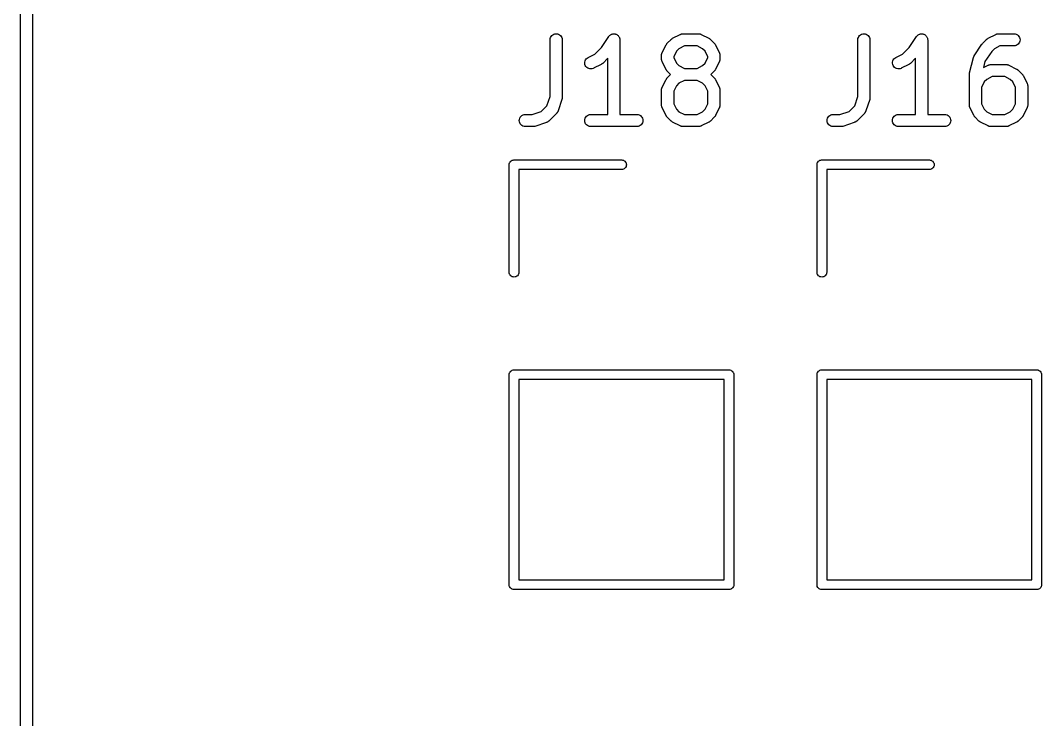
# Model space of a CAD drawing. Extents: x 96 to 150, y -148 to -38.
# Drawn here: x 96.19 to 108.83, y -121.87 to -113.21 of the extents above; entities that cross this region are included whole.
import ezdxf

# ---------------------------------------------------------------- set-up
doc = ezdxf.new("R2010")
doc.units = 0
doc.header["$MEASUREMENT"] = 0
doc.layers.add('BLACK', color=7, linetype='CONTINUOUS')

msp = doc.modelspace()

# ---------------------------------------------------------------- linework, layer by layer
at = {"layer": 'BLACK', "linetype": 'CONTINUOUS'}
for p, q in [((96.191, -139.95), (96.191, -40.8977)), ((96.341, -40.969), (96.341, -139.879)), ((102.781, -113.392), (102.794, -113.385)), ((102.794, -113.385), (102.808, -113.381)), ((102.808, -113.381), (102.823, -113.379)), ((102.823, -113.379), (102.838, -113.381)), ((102.838, -113.381), (102.852, -113.385)), ((102.852, -113.385), (102.864, -113.392)), ((103.496, -113.392), (103.503, -113.388)), ((103.503, -113.388), (103.509, -113.385)), ((103.509, -113.385), (103.516, -113.383)), ((103.509, -113.385), (103.509, -113.385)), ((103.509, -113.385), (103.509, -113.385)), ((103.516, -113.383), (103.523, -113.381)), ((103.523, -113.381), (103.53, -113.38)), ((103.523, -113.381), (103.523, -113.381)), ((103.523, -113.381), (103.523, -113.381)), ((103.53, -113.38), (103.537, -113.379)), ((103.537, -113.379), (103.537, -113.379)), ((103.537, -113.379), (103.545, -113.38)), ((103.537, -113.379), (103.537, -113.379)), ((103.545, -113.38), (103.552, -113.381)), ((103.552, -113.381), (103.552, -113.381)), ((103.552, -113.381), (103.552, -113.381)), ((103.552, -113.381), (103.559, -113.383)), ((103.559, -113.383), (103.566, -113.385)), ((103.566, -113.385), (103.566, -113.385)), ((103.566, -113.385), (103.566, -113.385)), ((103.566, -113.385), (103.572, -113.389)), ((103.572, -113.389), (103.579, -113.392)), ((104.265, -113.435), (104.36, -113.387)), ((104.36, -113.387), (104.361, -113.387)), ((104.361, -113.387), (104.363, -113.386)), ((104.363, -113.386), (104.365, -113.385)), ((104.365, -113.385), (104.37, -113.384)), ((104.37, -113.384), (104.375, -113.382)), ((104.375, -113.382), (104.377, -113.381)), ((104.377, -113.381), (104.379, -113.381)), ((104.379, -113.381), (104.384, -113.38)), ((104.384, -113.38), (104.39, -113.38)), ((104.39, -113.38), (104.392, -113.38)), ((104.392, -113.38), (104.394, -113.379)), ((104.394, -113.379), (104.584, -113.379)), ((104.584, -113.379), (104.585, -113.379)), ((104.585, -113.379), (104.588, -113.38)), ((104.588, -113.38), (104.59, -113.38)), ((104.59, -113.38), (104.595, -113.38)), ((104.595, -113.38), (104.6, -113.381)), ((104.6, -113.381), (104.602, -113.382)), ((104.602, -113.382), (104.604, -113.382)), ((104.604, -113.382), (104.609, -113.384)), ((104.609, -113.384), (104.614, -113.385)), ((104.614, -113.385), (104.616, -113.387)), ((104.616, -113.387), (104.618, -113.387)), ((104.618, -113.387), (104.713, -113.435)), ((106.591, -113.392), (106.604, -113.385)), ((106.604, -113.385), (106.618, -113.381)), ((106.618, -113.381), (106.633, -113.379)), ((106.633, -113.379), (106.648, -113.381)), ((106.648, -113.381), (106.662, -113.385)), ((106.662, -113.385), (106.674, -113.392)), ((107.306, -113.392), (107.313, -113.388)), ((107.313, -113.388), (107.319, -113.385)), ((107.319, -113.385), (107.326, -113.383)), ((107.319, -113.385), (107.319, -113.385)), ((107.319, -113.385), (107.319, -113.385)), ((107.326, -113.383), (107.333, -113.381)), ((107.333, -113.381), (107.34, -113.38)), ((107.333, -113.381), (107.333, -113.381)), ((107.333, -113.381), (107.333, -113.381)), ((107.34, -113.38), (107.347, -113.379)), ((107.347, -113.379), (107.347, -113.379)), ((107.347, -113.379), (107.355, -113.38)), ((107.347, -113.379), (107.347, -113.379)), ((107.355, -113.38), (107.362, -113.381)), ((107.362, -113.381), (107.362, -113.381)), ((107.362, -113.381), (107.362, -113.381)), ((107.362, -113.381), (107.369, -113.383)), ((107.369, -113.383), (107.376, -113.385)), ((107.376, -113.385), (107.376, -113.385)), ((107.376, -113.385), (107.376, -113.385)), ((107.376, -113.385), (107.382, -113.389)), ((107.382, -113.389), (107.389, -113.392)), ((108.17, -113.435), (108.266, -113.387)), ((108.266, -113.387), (108.267, -113.387)), ((108.267, -113.387), (108.269, -113.386)), ((108.269, -113.386), (108.271, -113.385)), ((108.271, -113.385), (108.275, -113.384)), ((108.275, -113.384), (108.28, -113.382)), ((108.28, -113.382), (108.282, -113.381)), ((108.282, -113.381), (108.285, -113.381)), ((108.285, -113.381), (108.29, -113.38)), ((108.29, -113.38), (108.295, -113.38)), ((108.295, -113.38), (108.297, -113.38)), ((108.297, -113.38), (108.299, -113.379)), ((108.299, -113.379), (108.49, -113.379)), ((108.49, -113.379), (108.491, -113.379)), ((108.491, -113.379), (108.505, -113.381)), ((108.505, -113.381), (108.519, -113.385)), ((108.519, -113.385), (108.532, -113.392)), ((102.747, -113.453), (102.749, -113.439)), ((102.747, -113.454), (102.747, -113.453)), ((102.747, -114.156), (102.747, -113.454)), ((102.749, -113.439), (102.754, -113.425)), ((102.754, -113.425), (102.761, -113.412)), ((102.761, -113.412), (102.77, -113.401)), ((102.77, -113.401), (102.781, -113.392)), ((102.864, -113.392), (102.876, -113.402)), ((102.876, -113.402), (102.885, -113.413)), ((102.885, -113.413), (102.892, -113.426)), ((102.892, -113.426), (102.896, -113.44)), ((102.896, -113.44), (102.897, -113.454)), ((102.897, -113.454), (102.897, -114.169)), ((103.383, -113.549), (103.474, -113.413)), ((103.474, -113.413), (103.475, -113.412)), ((103.475, -113.412), (103.48, -113.406)), ((103.475, -113.412), (103.475, -113.412)), ((103.475, -113.412), (103.475, -113.412)), ((103.475, -113.412), (103.475, -113.412)), ((103.48, -113.406), (103.484, -113.401)), ((103.484, -113.401), (103.49, -113.396)), ((103.484, -113.401), (103.484, -113.401)), ((103.484, -113.401), (103.484, -113.401)), ((103.49, -113.396), (103.496, -113.392)), ((103.496, -113.392), (103.496, -113.392)), ((103.496, -113.392), (103.496, -113.392)), ((103.579, -113.392), (103.579, -113.392)), ((103.579, -113.392), (103.579, -113.392)), ((103.579, -113.392), (103.584, -113.397)), ((103.584, -113.397), (103.59, -113.402)), ((103.59, -113.402), (103.59, -113.402)), ((103.59, -113.402), (103.59, -113.402)), ((103.59, -113.402), (103.595, -113.408)), ((103.595, -113.408), (103.599, -113.413)), ((103.599, -113.413), (103.599, -113.413)), ((103.599, -113.413), (103.599, -113.413)), ((103.599, -113.413), (103.603, -113.42)), ((103.603, -113.42), (103.606, -113.426)), ((103.606, -113.426), (103.606, -113.426)), ((103.606, -113.426), (103.606, -113.426)), ((103.606, -113.426), (103.608, -113.433)), ((103.608, -113.433), (103.61, -113.44)), ((103.61, -113.44), (103.61, -113.44)), ((103.61, -113.44), (103.61, -113.44)), ((103.61, -113.44), (103.611, -113.447)), ((103.611, -113.447), (103.612, -113.454)), ((103.612, -113.454), (103.612, -114.379)), ((104.136, -113.611), (104.184, -113.516)), ((104.184, -113.515), (104.187, -113.512)), ((104.184, -113.516), (104.184, -113.515)), ((104.187, -113.512), (104.189, -113.508)), ((104.189, -113.508), (104.191, -113.505)), ((104.191, -113.505), (104.192, -113.503)), ((104.192, -113.503), (104.195, -113.5)), ((104.195, -113.5), (104.198, -113.497)), ((104.198, -113.497), (104.246, -113.449)), ((104.246, -113.448), (104.25, -113.446)), ((104.246, -113.449), (104.246, -113.448)), ((104.25, -113.446), (104.253, -113.443)), ((104.253, -113.443), (104.255, -113.441)), ((104.255, -113.441), (104.258, -113.439)), ((104.258, -113.439), (104.262, -113.437)), ((104.262, -113.437), (104.265, -113.435)), ((104.713, -113.435), (104.714, -113.435)), ((104.714, -113.435), (104.718, -113.438)), ((104.718, -113.438), (104.721, -113.44)), ((104.721, -113.44), (104.724, -113.442)), ((104.724, -113.442), (104.726, -113.443)), ((104.726, -113.443), (104.729, -113.446)), ((104.729, -113.446), (104.733, -113.449)), ((104.733, -113.449), (104.78, -113.497)), ((104.78, -113.497), (104.781, -113.497)), ((104.781, -113.497), (104.784, -113.501)), ((104.784, -113.501), (104.787, -113.504)), ((104.787, -113.504), (104.788, -113.506)), ((104.788, -113.506), (104.79, -113.509)), ((104.79, -113.509), (104.792, -113.513)), ((104.792, -113.513), (104.794, -113.516)), ((104.794, -113.516), (104.842, -113.611)), ((106.557, -113.453), (106.559, -113.439)), ((106.557, -113.454), (106.557, -113.453)), ((106.557, -114.156), (106.557, -113.454)), ((106.559, -113.439), (106.564, -113.425)), ((106.564, -113.425), (106.571, -113.412)), ((106.571, -113.412), (106.58, -113.401)), ((106.58, -113.401), (106.591, -113.392)), ((106.674, -113.392), (106.686, -113.402)), ((106.686, -113.402), (106.695, -113.413)), ((106.695, -113.413), (106.702, -113.426)), ((106.702, -113.426), (106.706, -113.44)), ((106.706, -113.44), (106.707, -113.454)), ((106.707, -113.454), (106.707, -114.169)), ((107.193, -113.549), (107.284, -113.413)), ((107.284, -113.413), (107.285, -113.412)), ((107.285, -113.412), (107.29, -113.406)), ((107.285, -113.412), (107.285, -113.412)), ((107.285, -113.412), (107.285, -113.412)), ((107.285, -113.412), (107.285, -113.412)), ((107.29, -113.406), (107.294, -113.401)), ((107.294, -113.401), (107.3, -113.396)), ((107.294, -113.401), (107.294, -113.401)), ((107.294, -113.401), (107.294, -113.401)), ((107.3, -113.396), (107.306, -113.392)), ((107.306, -113.392), (107.306, -113.392)), ((107.306, -113.392), (107.306, -113.392)), ((107.389, -113.392), (107.389, -113.392)), ((107.389, -113.392), (107.389, -113.392)), ((107.389, -113.392), (107.394, -113.397)), ((107.394, -113.397), (107.4, -113.402)), ((107.4, -113.402), (107.4, -113.402)), ((107.4, -113.402), (107.4, -113.402)), ((107.4, -113.402), (107.405, -113.408)), ((107.405, -113.408), (107.409, -113.413)), ((107.409, -113.413), (107.409, -113.413)), ((107.409, -113.413), (107.409, -113.413)), ((107.409, -113.413), (107.413, -113.42)), ((107.413, -113.42), (107.416, -113.426)), ((107.416, -113.426), (107.416, -113.426)), ((107.416, -113.426), (107.416, -113.426)), ((107.416, -113.426), (107.418, -113.433)), ((107.418, -113.433), (107.42, -113.44)), ((107.42, -113.44), (107.42, -113.44)), ((107.42, -113.44), (107.42, -113.44)), ((107.42, -113.44), (107.421, -113.447)), ((107.421, -113.447), (107.422, -113.454)), ((107.422, -113.454), (107.422, -114.379)), ((107.999, -113.651), (108.094, -113.508)), ((108.094, -113.507), (108.099, -113.502)), ((108.094, -113.508), (108.094, -113.507)), ((108.094, -113.508), (108.094, -113.508)), ((108.094, -113.508), (108.094, -113.508)), ((108.094, -113.508), (108.094, -113.508)), ((108.099, -113.502), (108.103, -113.497)), ((108.103, -113.497), (108.151, -113.449)), ((108.151, -113.449), (108.152, -113.448)), ((108.152, -113.448), (108.155, -113.446)), ((108.155, -113.446), (108.158, -113.443)), ((108.158, -113.443), (108.161, -113.441)), ((108.161, -113.441), (108.163, -113.439)), ((108.163, -113.439), (108.167, -113.437)), ((108.167, -113.437), (108.17, -113.435)), ((108.542, -113.508), (108.531, -113.517)), ((108.532, -113.392), (108.543, -113.402)), ((108.552, -113.496), (108.542, -113.508)), ((108.543, -113.402), (108.552, -113.413)), ((108.552, -113.413), (108.559, -113.426)), ((108.559, -113.483), (108.552, -113.496)), ((108.559, -113.426), (108.563, -113.44)), ((108.563, -113.469), (108.559, -113.483)), ((108.563, -113.44), (108.565, -113.455)), ((108.565, -113.455), (108.563, -113.469)), ((103.218, -113.673), (103.302, -113.631)), ((103.302, -113.631), (103.383, -113.549)), ((104.128, -113.644), (104.129, -113.642)), ((104.129, -113.634), (104.13, -113.629)), ((104.129, -113.639), (104.129, -113.634)), ((104.129, -113.642), (104.129, -113.639)), ((104.13, -113.629), (104.131, -113.627)), ((104.131, -113.625), (104.133, -113.62)), ((104.131, -113.627), (104.131, -113.625)), ((104.133, -113.62), (104.134, -113.615)), ((104.134, -113.615), (104.136, -113.613)), ((104.136, -113.613), (104.136, -113.611)), ((104.313, -113.594), (104.278, -113.663)), ((104.343, -113.564), (104.313, -113.594)), ((104.412, -113.529), (104.343, -113.564)), ((104.567, -113.529), (104.412, -113.529)), ((104.635, -113.564), (104.567, -113.529)), ((104.666, -113.594), (104.635, -113.564)), ((104.7, -113.663), (104.666, -113.594)), ((104.842, -113.611), (104.842, -113.612)), ((104.842, -113.612), (104.843, -113.614)), ((104.843, -113.614), (104.844, -113.616)), ((104.844, -113.616), (104.846, -113.621)), ((104.846, -113.621), (104.847, -113.626)), ((104.847, -113.626), (104.848, -113.628)), ((104.848, -113.628), (104.848, -113.63)), ((104.848, -113.63), (104.849, -113.635)), ((104.849, -113.635), (104.85, -113.64)), ((104.85, -113.64), (104.85, -113.643)), ((107.028, -113.673), (107.112, -113.631)), ((107.112, -113.631), (107.193, -113.549)), ((108.215, -113.597), (108.131, -113.723)), ((108.248, -113.564), (108.215, -113.597)), ((108.317, -113.529), (108.248, -113.564)), ((108.49, -113.529), (108.317, -113.529)), ((108.504, -113.528), (108.49, -113.529)), ((108.518, -113.524), (108.504, -113.528)), ((108.531, -113.517), (108.518, -113.524)), ((103.176, -113.745), (103.177, -113.73)), ((103.179, -113.759), (103.176, -113.745)), ((103.177, -113.73), (103.18, -113.716)), ((103.184, -113.773), (103.179, -113.759)), ((103.18, -113.716), (103.186, -113.703)), ((103.186, -113.703), (103.194, -113.691)), ((103.194, -113.691), (103.205, -113.681)), ((103.205, -113.681), (103.218, -113.673)), ((103.38, -113.76), (103.285, -113.807)), ((103.383, -113.757), (103.38, -113.76)), ((103.387, -113.755), (103.383, -113.757)), ((103.39, -113.753), (103.387, -113.755)), ((103.392, -113.752), (103.39, -113.753)), ((103.395, -113.749), (103.392, -113.752)), ((103.399, -113.746), (103.395, -113.749)), ((103.462, -113.683), (103.399, -113.746)), ((103.399, -113.746), (103.399, -113.746)), ((103.462, -114.379), (103.462, -113.683)), ((104.128, -113.645), (104.128, -113.644)), ((104.128, -113.692), (104.128, -113.645)), ((104.129, -113.695), (104.128, -113.692)), ((104.129, -113.697), (104.129, -113.695)), ((104.129, -113.702), (104.129, -113.697)), ((104.13, -113.707), (104.129, -113.702)), ((104.13, -113.709), (104.13, -113.707)), ((104.131, -113.711), (104.13, -113.709)), ((104.133, -113.716), (104.131, -113.711)), ((104.134, -113.721), (104.133, -113.716)), ((104.135, -113.723), (104.134, -113.721)), ((104.136, -113.725), (104.135, -113.723)), ((104.136, -113.726), (104.136, -113.725)), ((104.184, -113.821), (104.136, -113.726)), ((104.278, -113.663), (104.278, -113.675)), ((104.278, -113.675), (104.313, -113.743)), ((104.313, -113.743), (104.343, -113.774)), ((104.635, -113.774), (104.666, -113.743)), ((104.666, -113.743), (104.7, -113.675)), ((104.7, -113.675), (104.7, -113.663)), ((104.842, -113.726), (104.794, -113.821)), ((104.843, -113.724), (104.842, -113.726)), ((104.844, -113.722), (104.843, -113.724)), ((104.845, -113.717), (104.844, -113.722)), ((104.847, -113.712), (104.845, -113.717)), ((104.848, -113.71), (104.847, -113.712)), ((104.849, -113.703), (104.848, -113.708)), ((104.848, -113.708), (104.848, -113.71)), ((104.85, -113.698), (104.849, -113.703)), ((104.85, -113.643), (104.85, -113.645)), ((104.85, -113.645), (104.85, -113.692)), ((104.85, -113.692), (104.85, -113.694)), ((104.85, -113.694), (104.85, -113.696)), ((104.85, -113.696), (104.85, -113.698)), ((106.986, -113.745), (106.987, -113.73)), ((106.989, -113.759), (106.986, -113.745)), ((106.987, -113.73), (106.99, -113.716)), ((106.994, -113.773), (106.989, -113.759)), ((106.99, -113.716), (106.996, -113.703)), ((106.996, -113.703), (107.004, -113.691)), ((107.004, -113.691), (107.015, -113.681)), ((107.015, -113.681), (107.028, -113.673)), ((107.19, -113.76), (107.095, -113.807)), ((107.193, -113.757), (107.19, -113.76)), ((107.197, -113.755), (107.193, -113.757)), ((107.2, -113.753), (107.197, -113.755)), ((107.202, -113.752), (107.2, -113.753)), ((107.205, -113.749), (107.202, -113.752)), ((107.209, -113.746), (107.205, -113.749)), ((107.272, -113.683), (107.209, -113.746)), ((107.209, -113.746), (107.209, -113.746)), ((107.272, -114.379), (107.272, -113.683)), ((107.941, -113.865), (107.988, -113.674)), ((107.988, -113.674), (107.989, -113.673)), ((107.989, -113.673), (107.99, -113.669)), ((107.99, -113.669), (107.992, -113.664)), ((107.992, -113.664), (107.993, -113.662)), ((107.993, -113.662), (107.994, -113.66)), ((107.994, -113.66), (107.996, -113.655)), ((107.996, -113.655), (107.999, -113.651)), ((108.131, -113.723), (108.112, -113.797)), ((108.112, -113.797), (108.17, -113.768)), ((108.17, -113.768), (108.171, -113.768)), ((108.171, -113.768), (108.173, -113.767)), ((108.173, -113.767), (108.175, -113.766)), ((108.175, -113.766), (108.18, -113.765)), ((108.18, -113.765), (108.185, -113.763)), ((108.185, -113.763), (108.187, -113.762)), ((108.187, -113.762), (108.189, -113.762)), ((108.189, -113.762), (108.194, -113.761)), ((108.194, -113.761), (108.2, -113.76)), ((108.2, -113.76), (108.202, -113.761)), ((108.202, -113.761), (108.204, -113.76)), ((108.204, -113.76), (108.394, -113.76)), ((108.394, -113.76), (108.395, -113.76)), ((108.395, -113.76), (108.398, -113.761)), ((108.398, -113.761), (108.4, -113.761)), ((108.4, -113.761), (108.405, -113.761)), ((108.405, -113.761), (108.41, -113.762)), ((108.41, -113.762), (108.412, -113.763)), ((108.412, -113.763), (108.414, -113.763)), ((108.414, -113.763), (108.419, -113.765)), ((108.419, -113.765), (108.424, -113.766)), ((108.424, -113.766), (108.426, -113.767)), ((108.426, -113.767), (108.428, -113.768)), ((108.428, -113.768), (108.523, -113.816)), ((103.191, -113.786), (103.184, -113.773)), ((103.201, -113.796), (103.191, -113.786)), ((103.213, -113.805), (103.201, -113.796)), ((103.227, -113.811), (103.213, -113.805)), ((103.241, -113.814), (103.227, -113.811)), ((103.255, -113.815), (103.241, -113.814)), ((103.27, -113.813), (103.255, -113.815)), ((103.284, -113.808), (103.27, -113.813)), ((103.285, -113.807), (103.284, -113.808)), ((104.186, -113.825), (104.184, -113.821)), ((104.188, -113.829), (104.186, -113.825)), ((104.19, -113.831), (104.188, -113.829)), ((104.192, -113.834), (104.19, -113.831)), ((104.195, -113.837), (104.192, -113.834)), ((104.197, -113.84), (104.195, -113.837)), ((104.198, -113.841), (104.197, -113.84)), ((104.24, -113.883), (104.198, -113.841)), ((104.198, -113.925), (104.24, -113.883)), ((104.343, -113.774), (104.412, -113.808)), ((104.412, -113.808), (104.567, -113.808)), ((104.567, -113.808), (104.635, -113.774)), ((104.78, -113.841), (104.738, -113.883)), ((104.738, -113.883), (104.78, -113.925)), ((104.783, -113.837), (104.78, -113.841)), ((104.786, -113.834), (104.783, -113.837)), ((104.788, -113.832), (104.786, -113.834)), ((104.79, -113.829), (104.788, -113.832)), ((104.792, -113.826), (104.79, -113.829)), ((104.794, -113.822), (104.792, -113.826)), ((104.794, -113.821), (104.794, -113.822)), ((107.001, -113.786), (106.994, -113.773)), ((107.011, -113.796), (107.001, -113.786)), ((107.023, -113.805), (107.011, -113.796)), ((107.037, -113.811), (107.023, -113.805)), ((107.051, -113.814), (107.037, -113.811)), ((107.065, -113.815), (107.051, -113.814)), ((107.08, -113.813), (107.065, -113.815)), ((107.094, -113.808), (107.08, -113.813)), ((107.095, -113.807), (107.094, -113.808)), ((107.938, -113.882), (107.939, -113.881)), ((107.938, -113.883), (107.938, -113.882)), ((107.938, -114.264), (107.938, -113.883)), ((107.939, -113.873), (107.94, -113.867)), ((107.939, -113.879), (107.939, -113.873)), ((107.939, -113.881), (107.939, -113.879)), ((107.94, -113.866), (107.941, -113.865)), ((107.94, -113.867), (107.94, -113.866)), ((108.523, -113.816), (108.524, -113.816)), ((108.524, -113.816), (108.528, -113.819)), ((108.528, -113.819), (108.531, -113.821)), ((108.531, -113.821), (108.534, -113.823)), ((108.534, -113.823), (108.536, -113.824)), ((108.536, -113.824), (108.539, -113.827)), ((108.539, -113.827), (108.543, -113.83)), ((108.543, -113.83), (108.59, -113.878)), ((108.59, -113.878), (108.591, -113.878)), ((108.591, -113.878), (108.594, -113.882)), ((108.594, -113.882), (108.597, -113.885)), ((108.597, -113.885), (108.598, -113.887)), ((108.598, -113.887), (108.6, -113.89)), ((108.6, -113.89), (108.602, -113.893)), ((108.602, -113.893), (108.604, -113.897)), ((104.136, -114.04), (104.184, -113.945)), ((104.184, -113.944), (104.187, -113.94)), ((104.184, -113.945), (104.184, -113.944)), ((104.187, -113.94), (104.189, -113.936)), ((104.189, -113.936), (104.191, -113.934)), ((104.191, -113.934), (104.192, -113.931)), ((104.192, -113.931), (104.195, -113.928)), ((104.195, -113.928), (104.198, -113.925)), ((104.343, -113.992), (104.313, -114.023)), ((104.412, -113.958), (104.343, -113.992)), ((104.567, -113.958), (104.412, -113.958)), ((104.635, -113.992), (104.567, -113.958)), ((104.666, -114.023), (104.635, -113.992)), ((104.78, -113.925), (104.781, -113.926)), ((104.781, -113.926), (104.784, -113.929)), ((104.784, -113.929), (104.787, -113.932)), ((104.787, -113.932), (104.788, -113.935)), ((104.788, -113.935), (104.79, -113.937)), ((104.79, -113.937), (104.792, -113.941)), ((104.792, -113.941), (104.794, -113.945)), ((104.794, -113.945), (104.842, -114.04)), ((108.123, -113.975), (108.088, -114.044)), ((108.153, -113.945), (108.123, -113.975)), ((108.222, -113.91), (108.153, -113.945)), ((108.377, -113.91), (108.222, -113.91)), ((108.445, -113.945), (108.377, -113.91)), ((108.476, -113.975), (108.445, -113.945)), ((108.51, -114.044), (108.476, -113.975)), ((108.604, -113.897), (108.652, -113.992)), ((108.652, -113.992), (108.652, -113.993)), ((108.652, -113.993), (108.653, -113.995)), ((108.653, -113.995), (108.654, -113.997)), ((108.654, -113.997), (108.656, -114.002)), ((108.656, -114.002), (108.657, -114.007)), ((108.657, -114.007), (108.658, -114.009)), ((108.658, -114.009), (108.658, -114.011)), ((108.658, -114.011), (108.659, -114.016)), ((108.659, -114.016), (108.66, -114.021)), ((108.66, -114.021), (108.66, -114.024)), ((104.128, -114.072), (104.129, -114.07)), ((104.128, -114.073), (104.128, -114.072)), ((104.128, -114.264), (104.128, -114.073)), ((104.129, -114.063), (104.13, -114.058)), ((104.129, -114.068), (104.129, -114.063)), ((104.129, -114.07), (104.129, -114.068)), ((104.13, -114.058), (104.131, -114.056)), ((104.131, -114.054), (104.133, -114.049)), ((104.131, -114.056), (104.131, -114.054)), ((104.133, -114.049), (104.134, -114.044)), ((104.134, -114.044), (104.136, -114.042)), ((104.136, -114.042), (104.136, -114.04)), ((104.313, -114.023), (104.278, -114.091)), ((104.278, -114.091), (104.278, -114.246)), ((104.7, -114.091), (104.666, -114.023)), ((104.7, -114.246), (104.7, -114.091)), ((104.842, -114.04), (104.842, -114.041)), ((104.842, -114.041), (104.843, -114.043)), ((104.843, -114.043), (104.844, -114.045)), ((104.844, -114.045), (104.846, -114.05)), ((104.846, -114.05), (104.847, -114.055)), ((104.847, -114.055), (104.848, -114.057)), ((104.848, -114.057), (104.848, -114.059)), ((104.848, -114.059), (104.849, -114.064)), ((104.849, -114.064), (104.85, -114.069)), ((104.85, -114.069), (104.85, -114.071)), ((104.85, -114.071), (104.85, -114.073)), ((104.85, -114.073), (104.85, -114.264)), ((108.088, -114.044), (108.088, -114.246)), ((108.51, -114.246), (108.51, -114.044)), ((108.66, -114.024), (108.66, -114.026)), ((108.66, -114.026), (108.66, -114.264)), ((102.639, -114.341), (102.709, -114.271)), ((102.709, -114.271), (102.747, -114.156)), ((102.894, -114.192), (102.846, -114.335)), ((102.895, -114.188), (102.894, -114.192)), ((102.896, -114.184), (102.895, -114.188)), ((102.897, -114.178), (102.896, -114.181)), ((102.896, -114.181), (102.896, -114.184)), ((102.897, -114.169), (102.897, -114.17)), ((102.897, -114.17), (102.897, -114.174)), ((102.897, -114.174), (102.897, -114.178)), ((104.129, -114.266), (104.128, -114.264)), ((104.129, -114.268), (104.129, -114.266)), ((104.129, -114.273), (104.129, -114.268)), ((104.13, -114.278), (104.129, -114.273)), ((104.278, -114.246), (104.313, -114.315)), ((104.666, -114.315), (104.7, -114.246)), ((104.849, -114.274), (104.848, -114.279)), ((104.85, -114.269), (104.849, -114.274)), ((104.85, -114.264), (104.85, -114.265)), ((104.85, -114.265), (104.85, -114.267)), ((104.85, -114.267), (104.85, -114.269)), ((106.449, -114.341), (106.519, -114.271)), ((106.519, -114.271), (106.557, -114.156)), ((106.704, -114.192), (106.656, -114.335)), ((106.705, -114.188), (106.704, -114.192)), ((106.706, -114.184), (106.705, -114.188)), ((106.707, -114.178), (106.706, -114.181)), ((106.706, -114.181), (106.706, -114.184)), ((106.707, -114.169), (106.707, -114.17)), ((106.707, -114.17), (106.707, -114.174)), ((106.707, -114.174), (106.707, -114.178)), ((107.939, -114.266), (107.938, -114.264)), ((107.939, -114.268), (107.939, -114.266)), ((107.939, -114.273), (107.939, -114.268)), ((107.94, -114.278), (107.939, -114.273)), ((108.088, -114.246), (108.123, -114.315)), ((108.476, -114.315), (108.51, -114.246)), ((108.659, -114.274), (108.658, -114.279)), ((108.66, -114.269), (108.659, -114.274)), ((108.66, -114.264), (108.66, -114.265)), ((108.66, -114.265), (108.66, -114.267)), ((108.66, -114.267), (108.66, -114.269)), ((102.379, -114.412), (102.389, -114.401)), ((102.389, -114.401), (102.4, -114.392)), ((102.4, -114.392), (102.413, -114.385)), ((102.413, -114.385), (102.427, -114.381)), ((102.427, -114.381), (102.442, -114.379)), ((102.442, -114.379), (102.525, -114.379)), ((102.525, -114.379), (102.639, -114.341)), ((102.828, -114.365), (102.733, -114.46)), ((102.829, -114.363), (102.828, -114.365)), ((102.831, -114.361), (102.829, -114.363)), ((102.834, -114.357), (102.831, -114.361)), ((102.837, -114.353), (102.834, -114.357)), ((102.838, -114.351), (102.837, -114.353)), ((102.84, -114.35), (102.838, -114.351)), ((102.842, -114.345), (102.84, -114.35)), ((102.844, -114.34), (102.842, -114.345)), ((102.845, -114.338), (102.844, -114.34)), ((102.846, -114.336), (102.845, -114.338)), ((102.846, -114.335), (102.846, -114.336)), ((103.189, -114.412), (103.198, -114.401)), ((103.198, -114.401), (103.21, -114.392)), ((103.21, -114.392), (103.222, -114.385)), ((103.222, -114.385), (103.236, -114.381)), ((103.236, -114.381), (103.251, -114.379)), ((103.251, -114.379), (103.462, -114.379)), ((103.612, -114.379), (103.822, -114.379)), ((103.822, -114.379), (103.824, -114.379)), ((103.824, -114.379), (103.838, -114.381)), ((103.838, -114.381), (103.852, -114.385)), ((103.852, -114.385), (103.865, -114.392)), ((103.865, -114.392), (103.876, -114.402)), ((104.13, -114.281), (104.13, -114.278)), ((104.131, -114.283), (104.13, -114.281)), ((104.133, -114.288), (104.131, -114.283)), ((104.134, -114.292), (104.133, -114.288)), ((104.135, -114.294), (104.134, -114.292)), ((104.136, -114.297), (104.135, -114.294)), ((104.184, -114.393), (104.136, -114.297)), ((104.136, -114.297), (104.136, -114.297)), ((104.186, -114.396), (104.184, -114.393)), ((104.188, -114.4), (104.186, -114.396)), ((104.19, -114.402), (104.188, -114.4)), ((104.313, -114.315), (104.343, -114.345)), ((104.343, -114.345), (104.412, -114.379)), ((104.412, -114.379), (104.567, -114.379)), ((104.567, -114.379), (104.635, -114.345)), ((104.635, -114.345), (104.666, -114.315)), ((104.79, -114.401), (104.788, -114.403)), ((104.792, -114.397), (104.79, -114.401)), ((104.794, -114.394), (104.792, -114.397)), ((104.842, -114.297), (104.794, -114.393)), ((104.794, -114.393), (104.794, -114.394)), ((104.843, -114.295), (104.842, -114.297)), ((104.844, -114.293), (104.843, -114.295)), ((104.845, -114.289), (104.844, -114.293)), ((104.847, -114.284), (104.845, -114.289)), ((104.848, -114.282), (104.847, -114.284)), ((104.848, -114.279), (104.848, -114.282)), ((106.189, -114.412), (106.199, -114.401)), ((106.199, -114.401), (106.21, -114.392)), ((106.21, -114.392), (106.223, -114.385)), ((106.223, -114.385), (106.237, -114.381)), ((106.237, -114.381), (106.252, -114.379)), ((106.252, -114.379), (106.335, -114.379)), ((106.335, -114.379), (106.449, -114.341)), ((106.638, -114.365), (106.543, -114.46)), ((106.639, -114.363), (106.638, -114.365)), ((106.641, -114.361), (106.639, -114.363)), ((106.644, -114.357), (106.641, -114.361)), ((106.647, -114.353), (106.644, -114.357)), ((106.648, -114.351), (106.647, -114.353)), ((106.65, -114.35), (106.648, -114.351)), ((106.652, -114.345), (106.65, -114.35)), ((106.654, -114.34), (106.652, -114.345)), ((106.655, -114.338), (106.654, -114.34)), ((106.656, -114.336), (106.655, -114.338)), ((106.656, -114.335), (106.656, -114.336)), ((106.999, -114.412), (107.008, -114.401)), ((107.008, -114.401), (107.02, -114.392)), ((107.02, -114.392), (107.032, -114.385)), ((107.032, -114.385), (107.046, -114.381)), ((107.046, -114.381), (107.061, -114.379)), ((107.061, -114.379), (107.272, -114.379)), ((107.422, -114.379), (107.632, -114.379)), ((107.632, -114.379), (107.634, -114.379)), ((107.634, -114.379), (107.648, -114.381)), ((107.648, -114.381), (107.662, -114.385)), ((107.662, -114.385), (107.675, -114.392)), ((107.675, -114.392), (107.686, -114.402)), ((107.94, -114.281), (107.94, -114.278)), ((107.941, -114.283), (107.94, -114.281)), ((107.943, -114.288), (107.941, -114.283)), ((107.944, -114.292), (107.943, -114.288)), ((107.945, -114.294), (107.944, -114.292)), ((107.946, -114.297), (107.945, -114.294)), ((107.994, -114.393), (107.946, -114.297)), ((107.946, -114.297), (107.946, -114.297)), ((107.996, -114.396), (107.994, -114.393)), ((107.998, -114.4), (107.996, -114.396)), ((108, -114.402), (107.998, -114.4)), ((108.123, -114.315), (108.153, -114.345)), ((108.153, -114.345), (108.222, -114.379)), ((108.222, -114.379), (108.377, -114.379)), ((108.377, -114.379), (108.445, -114.345)), ((108.445, -114.345), (108.476, -114.315)), ((108.6, -114.401), (108.598, -114.403)), ((108.602, -114.397), (108.6, -114.401)), ((108.604, -114.394), (108.602, -114.397)), ((108.652, -114.297), (108.604, -114.393)), ((108.604, -114.393), (108.604, -114.394)), ((108.653, -114.295), (108.652, -114.297)), ((108.654, -114.293), (108.653, -114.295)), ((108.655, -114.289), (108.654, -114.293)), ((108.657, -114.284), (108.655, -114.289)), ((108.658, -114.282), (108.657, -114.284)), ((108.658, -114.279), (108.658, -114.282)), ((102.367, -114.454), (102.368, -114.439)), ((102.368, -114.468), (102.367, -114.454)), ((102.368, -114.439), (102.372, -114.425)), ((102.372, -114.482), (102.368, -114.468)), ((102.372, -114.425), (102.379, -114.412)), ((102.379, -114.495), (102.372, -114.482)), ((102.388, -114.507), (102.379, -114.495)), ((102.399, -114.516), (102.388, -114.507)), ((102.412, -114.523), (102.399, -114.516)), ((102.426, -114.528), (102.412, -114.523)), ((102.555, -114.527), (102.551, -114.528)), ((102.559, -114.526), (102.555, -114.527)), ((102.56, -114.526), (102.559, -114.526)), ((102.703, -114.478), (102.56, -114.526)), ((102.705, -114.477), (102.703, -114.478)), ((102.707, -114.476), (102.705, -114.477)), ((102.712, -114.474), (102.707, -114.476)), ((102.717, -114.472), (102.712, -114.474)), ((102.719, -114.471), (102.717, -114.472)), ((102.72, -114.47), (102.719, -114.471)), ((102.724, -114.466), (102.72, -114.47)), ((102.729, -114.464), (102.724, -114.466)), ((102.73, -114.462), (102.729, -114.464)), ((102.732, -114.461), (102.73, -114.462)), ((102.733, -114.46), (102.732, -114.461)), ((103.176, -114.454), (103.178, -114.439)), ((103.177, -114.468), (103.176, -114.454)), ((103.182, -114.482), (103.177, -114.468)), ((103.178, -114.439), (103.182, -114.425)), ((103.182, -114.425), (103.189, -114.412)), ((103.188, -114.495), (103.182, -114.482)), ((103.197, -114.507), (103.188, -114.495)), ((103.209, -114.516), (103.197, -114.507)), ((103.222, -114.523), (103.209, -114.516)), ((103.235, -114.528), (103.222, -114.523)), ((103.851, -114.524), (103.837, -114.528)), ((103.864, -114.517), (103.851, -114.524)), ((103.875, -114.508), (103.864, -114.517)), ((103.885, -114.496), (103.875, -114.508)), ((103.876, -114.402), (103.885, -114.413)), ((103.885, -114.413), (103.892, -114.426)), ((103.892, -114.483), (103.885, -114.496)), ((103.892, -114.426), (103.896, -114.44)), ((103.896, -114.469), (103.892, -114.483)), ((103.896, -114.44), (103.897, -114.455)), ((103.897, -114.455), (103.896, -114.469)), ((104.192, -114.405), (104.19, -114.402)), ((104.195, -114.408), (104.192, -114.405)), ((104.197, -114.411), (104.195, -114.408)), ((104.198, -114.412), (104.197, -114.411)), ((104.246, -114.46), (104.198, -114.412)), ((104.249, -114.462), (104.246, -114.46)), ((104.252, -114.465), (104.249, -114.462)), ((104.255, -114.467), (104.252, -114.465)), ((104.257, -114.469), (104.255, -114.467)), ((104.261, -114.471), (104.257, -114.469)), ((104.264, -114.473), (104.261, -114.471)), ((104.265, -114.474), (104.264, -114.473)), ((104.36, -114.521), (104.265, -114.474)), ((104.362, -114.522), (104.36, -114.521)), ((104.364, -114.523), (104.362, -114.522)), ((104.369, -114.525), (104.364, -114.523)), ((104.374, -114.527), (104.369, -114.525)), ((104.376, -114.527), (104.374, -114.527)), ((104.378, -114.528), (104.376, -114.527)), ((104.601, -114.527), (104.599, -114.528)), ((104.603, -114.527), (104.601, -114.527)), ((104.608, -114.525), (104.603, -114.527)), ((104.613, -114.524), (104.608, -114.525)), ((104.615, -114.523), (104.613, -114.524)), ((104.617, -114.522), (104.615, -114.523)), ((104.618, -114.521), (104.617, -114.522)), ((104.713, -114.474), (104.618, -114.521)), ((104.717, -114.472), (104.713, -114.474)), ((104.72, -114.47), (104.717, -114.472)), ((104.723, -114.468), (104.72, -114.47)), ((104.726, -114.466), (104.723, -114.468)), ((104.729, -114.463), (104.726, -114.466)), ((104.732, -114.461), (104.729, -114.463)), ((104.733, -114.46), (104.732, -114.461)), ((104.78, -114.412), (104.733, -114.46)), ((104.783, -114.409), (104.78, -114.412)), ((104.786, -114.406), (104.783, -114.409)), ((104.788, -114.403), (104.786, -114.406)), ((106.177, -114.454), (106.178, -114.439)), ((106.178, -114.468), (106.177, -114.454)), ((106.178, -114.439), (106.182, -114.425)), ((106.182, -114.482), (106.178, -114.468)), ((106.182, -114.425), (106.189, -114.412)), ((106.189, -114.495), (106.182, -114.482)), ((106.198, -114.507), (106.189, -114.495)), ((106.209, -114.516), (106.198, -114.507)), ((106.222, -114.523), (106.209, -114.516)), ((106.236, -114.528), (106.222, -114.523)), ((106.365, -114.527), (106.361, -114.528)), ((106.369, -114.526), (106.365, -114.527)), ((106.37, -114.526), (106.369, -114.526)), ((106.513, -114.478), (106.37, -114.526)), ((106.515, -114.477), (106.513, -114.478)), ((106.517, -114.476), (106.515, -114.477)), ((106.522, -114.474), (106.517, -114.476)), ((106.527, -114.472), (106.522, -114.474)), ((106.529, -114.471), (106.527, -114.472)), ((106.53, -114.47), (106.529, -114.471)), ((106.534, -114.466), (106.53, -114.47)), ((106.539, -114.464), (106.534, -114.466)), ((106.54, -114.462), (106.539, -114.464)), ((106.542, -114.461), (106.54, -114.462)), ((106.543, -114.46), (106.542, -114.461)), ((106.986, -114.454), (106.988, -114.439)), ((106.987, -114.468), (106.986, -114.454)), ((106.992, -114.482), (106.987, -114.468)), ((106.988, -114.439), (106.992, -114.425)), ((106.992, -114.425), (106.999, -114.412)), ((106.998, -114.495), (106.992, -114.482)), ((107.007, -114.507), (106.998, -114.495)), ((107.019, -114.516), (107.007, -114.507)), ((107.032, -114.523), (107.019, -114.516)), ((107.045, -114.528), (107.032, -114.523)), ((107.661, -114.524), (107.647, -114.528)), ((107.674, -114.517), (107.661, -114.524)), ((107.685, -114.508), (107.674, -114.517)), ((107.695, -114.496), (107.685, -114.508)), ((107.686, -114.402), (107.695, -114.413)), ((107.695, -114.413), (107.702, -114.426)), ((107.702, -114.483), (107.695, -114.496)), ((107.702, -114.426), (107.706, -114.44)), ((107.706, -114.469), (107.702, -114.483)), ((107.706, -114.44), (107.707, -114.455)), ((107.707, -114.455), (107.706, -114.469)), ((108.002, -114.405), (108, -114.402)), ((108.005, -114.408), (108.002, -114.405)), ((108.007, -114.411), (108.005, -114.408)), ((108.008, -114.412), (108.007, -114.411)), ((108.056, -114.46), (108.008, -114.412)), ((108.059, -114.462), (108.056, -114.46)), ((108.062, -114.465), (108.059, -114.462)), ((108.065, -114.467), (108.062, -114.465)), ((108.067, -114.469), (108.065, -114.467)), ((108.071, -114.471), (108.067, -114.469)), ((108.074, -114.473), (108.071, -114.471)), ((108.075, -114.474), (108.074, -114.473)), ((108.17, -114.521), (108.075, -114.474)), ((108.172, -114.522), (108.17, -114.521)), ((108.174, -114.523), (108.172, -114.522)), ((108.179, -114.525), (108.174, -114.523)), ((108.184, -114.527), (108.179, -114.525)), ((108.186, -114.527), (108.184, -114.527)), ((108.188, -114.528), (108.186, -114.527)), ((108.411, -114.527), (108.409, -114.528)), ((108.413, -114.527), (108.411, -114.527)), ((108.418, -114.525), (108.413, -114.527)), ((108.423, -114.524), (108.418, -114.525)), ((108.425, -114.523), (108.423, -114.524)), ((108.427, -114.522), (108.425, -114.523)), ((108.428, -114.521), (108.427, -114.522)), ((108.523, -114.474), (108.428, -114.521)), ((108.527, -114.472), (108.523, -114.474)), ((108.53, -114.47), (108.527, -114.472)), ((108.533, -114.468), (108.53, -114.47)), ((108.536, -114.466), (108.533, -114.468)), ((108.539, -114.463), (108.536, -114.466)), ((108.542, -114.461), (108.539, -114.463)), ((108.543, -114.46), (108.542, -114.461)), ((108.59, -114.412), (108.543, -114.46)), ((108.593, -114.409), (108.59, -114.412)), ((108.596, -114.406), (108.593, -114.409)), ((108.598, -114.403), (108.596, -114.406)), ((102.44, -114.529), (102.426, -114.528)), ((102.442, -114.529), (102.44, -114.529)), ((102.537, -114.529), (102.442, -114.529)), ((102.541, -114.529), (102.537, -114.529)), ((102.545, -114.529), (102.541, -114.529)), ((102.548, -114.528), (102.545, -114.529)), ((102.551, -114.528), (102.548, -114.528)), ((103.25, -114.529), (103.235, -114.528)), ((103.251, -114.529), (103.25, -114.529)), ((103.822, -114.529), (103.251, -114.529)), ((103.837, -114.528), (103.822, -114.529)), ((104.383, -114.528), (104.378, -114.528)), ((104.388, -114.529), (104.383, -114.528)), ((104.391, -114.529), (104.388, -114.529)), ((104.393, -114.529), (104.391, -114.529)), ((104.394, -114.529), (104.393, -114.529)), ((104.584, -114.529), (104.394, -114.529)), ((104.587, -114.529), (104.584, -114.529)), ((104.589, -114.529), (104.587, -114.529)), ((104.594, -114.528), (104.589, -114.529)), ((104.599, -114.528), (104.594, -114.528)), ((106.25, -114.529), (106.236, -114.528)), ((106.252, -114.529), (106.25, -114.529)), ((106.347, -114.529), (106.252, -114.529)), ((106.351, -114.529), (106.347, -114.529)), ((106.355, -114.529), (106.351, -114.529)), ((106.358, -114.528), (106.355, -114.529)), ((106.361, -114.528), (106.358, -114.528)), ((107.06, -114.529), (107.045, -114.528)), ((107.061, -114.529), (107.06, -114.529)), ((107.632, -114.529), (107.061, -114.529)), ((107.647, -114.528), (107.632, -114.529)), ((108.193, -114.528), (108.188, -114.528)), ((108.198, -114.529), (108.193, -114.528)), ((108.201, -114.529), (108.198, -114.529)), ((108.203, -114.529), (108.201, -114.529)), ((108.204, -114.529), (108.203, -114.529)), ((108.394, -114.529), (108.204, -114.529)), ((108.397, -114.529), (108.394, -114.529)), ((108.399, -114.529), (108.397, -114.529)), ((108.404, -114.528), (108.399, -114.529)), ((108.409, -114.528), (108.404, -114.528)), ((102.242, -115.002), (102.243, -114.99)), ((102.242, -115.005), (102.242, -115.002)), ((102.242, -116.335), (102.242, -115.005)), ((102.243, -114.99), (102.246, -114.979)), ((102.246, -114.979), (102.252, -114.969)), ((102.252, -114.969), (102.259, -114.959)), ((102.259, -114.959), (102.269, -114.952)), ((102.269, -114.952), (102.279, -114.946)), ((102.279, -114.946), (102.29, -114.943)), ((102.29, -114.943), (102.299, -114.942)), ((102.299, -114.942), (102.299, -114.942)), ((102.299, -114.942), (102.302, -114.942)), ((102.302, -114.942), (102.305, -114.942)), ((102.305, -114.942), (103.635, -114.942)), ((103.635, -114.942), (103.644, -114.943)), ((103.644, -114.943), (103.655, -114.946)), ((103.655, -114.946), (103.665, -114.952)), ((103.665, -114.952), (103.675, -114.959)), ((103.675, -114.959), (103.682, -114.969)), ((103.682, -114.969), (103.688, -114.979)), ((103.688, -115.025), (103.682, -115.035)), ((103.688, -114.979), (103.691, -114.99)), ((103.691, -115.014), (103.688, -115.025)), ((103.691, -114.99), (103.692, -115.002)), ((103.692, -115.002), (103.691, -115.014)), ((106.052, -115.002), (106.053, -114.99)), ((106.052, -115.005), (106.052, -115.002)), ((106.052, -116.335), (106.052, -115.005)), ((106.053, -114.99), (106.056, -114.979)), ((106.056, -114.979), (106.062, -114.969)), ((106.062, -114.969), (106.069, -114.959)), ((106.069, -114.959), (106.079, -114.952)), ((106.079, -114.952), (106.089, -114.946)), ((106.089, -114.946), (106.1, -114.943)), ((106.1, -114.943), (106.109, -114.942)), ((106.109, -114.942), (106.109, -114.942)), ((106.109, -114.942), (106.112, -114.942)), ((106.112, -114.942), (106.115, -114.942)), ((106.115, -114.942), (107.445, -114.942)), ((107.445, -114.942), (107.454, -114.943)), ((107.454, -114.943), (107.465, -114.946)), ((107.465, -114.946), (107.475, -114.952)), ((107.475, -114.952), (107.485, -114.959)), ((107.485, -114.959), (107.492, -114.969)), ((107.492, -114.969), (107.498, -114.979)), ((107.498, -115.025), (107.492, -115.035)), ((107.498, -114.979), (107.501, -114.99)), ((107.501, -115.014), (107.498, -115.025)), ((107.501, -114.99), (107.502, -115.002)), ((107.502, -115.002), (107.501, -115.014)), ((103.635, -115.062), (102.362, -115.062)), ((102.362, -115.062), (102.362, -116.335)), ((103.644, -115.061), (103.635, -115.062)), ((103.655, -115.058), (103.644, -115.061)), ((103.665, -115.052), (103.655, -115.058)), ((103.675, -115.045), (103.665, -115.052)), ((103.682, -115.035), (103.675, -115.045)), ((107.445, -115.062), (106.172, -115.062)), ((106.172, -115.062), (106.172, -116.335)), ((107.454, -115.061), (107.445, -115.062)), ((107.465, -115.058), (107.454, -115.061)), ((107.475, -115.052), (107.465, -115.058)), ((107.485, -115.045), (107.475, -115.052)), ((107.492, -115.035), (107.485, -115.045)), ((102.243, -116.344), (102.242, -116.335)), ((102.246, -116.355), (102.243, -116.344)), ((102.252, -116.365), (102.246, -116.355)), ((102.259, -116.375), (102.252, -116.365)), ((102.269, -116.382), (102.259, -116.375)), ((102.279, -116.388), (102.269, -116.382)), ((102.29, -116.391), (102.279, -116.388)), ((102.302, -116.392), (102.29, -116.391)), ((102.314, -116.391), (102.302, -116.392)), ((102.325, -116.388), (102.314, -116.391)), ((102.335, -116.382), (102.325, -116.388)), ((102.345, -116.375), (102.335, -116.382)), ((102.352, -116.365), (102.345, -116.375)), ((102.358, -116.355), (102.352, -116.365)), ((102.361, -116.344), (102.358, -116.355)), ((102.362, -116.335), (102.361, -116.344)), ((106.053, -116.344), (106.052, -116.335)), ((106.056, -116.355), (106.053, -116.344)), ((106.062, -116.365), (106.056, -116.355)), ((106.069, -116.375), (106.062, -116.365)), ((106.079, -116.382), (106.069, -116.375)), ((106.089, -116.388), (106.079, -116.382)), ((106.1, -116.391), (106.089, -116.388)), ((106.112, -116.392), (106.1, -116.391)), ((106.124, -116.391), (106.112, -116.392)), ((106.135, -116.388), (106.124, -116.391)), ((106.145, -116.382), (106.135, -116.388)), ((106.155, -116.375), (106.145, -116.382)), ((106.162, -116.365), (106.155, -116.375)), ((106.168, -116.355), (106.162, -116.365)), ((106.171, -116.344), (106.168, -116.355)), ((106.172, -116.335), (106.171, -116.344)), ((102.252, -117.569), (102.259, -117.559)), ((102.259, -117.559), (102.269, -117.552)), ((102.269, -117.552), (102.279, -117.546)), ((102.279, -117.546), (102.29, -117.543)), ((102.29, -117.543), (102.299, -117.542)), ((102.299, -117.542), (102.302, -117.542)), ((102.302, -117.542), (102.305, -117.542)), ((102.305, -117.542), (104.959, -117.542)), ((104.959, -117.542), (104.962, -117.542)), ((104.962, -117.542), (104.965, -117.542)), ((104.965, -117.542), (104.965, -117.542)), ((104.965, -117.542), (104.974, -117.543)), ((104.974, -117.543), (104.985, -117.546)), ((104.985, -117.546), (104.995, -117.552)), ((104.995, -117.552), (105.005, -117.559)), ((105.005, -117.559), (105.012, -117.569)), ((106.062, -117.569), (106.069, -117.559)), ((106.069, -117.559), (106.079, -117.552)), ((106.079, -117.552), (106.089, -117.546)), ((106.089, -117.546), (106.1, -117.543)), ((106.1, -117.543), (106.109, -117.542)), ((106.109, -117.542), (106.112, -117.542)), ((106.112, -117.542), (106.115, -117.542)), ((106.115, -117.542), (108.769, -117.542)), ((108.769, -117.542), (108.772, -117.542)), ((108.772, -117.542), (108.775, -117.542)), ((108.775, -117.542), (108.775, -117.542)), ((108.775, -117.542), (108.784, -117.543)), ((108.784, -117.543), (108.795, -117.546)), ((108.795, -117.546), (108.805, -117.552)), ((108.805, -117.552), (108.815, -117.559)), ((108.815, -117.559), (108.822, -117.569)), ((102.242, -117.602), (102.243, -117.59)), ((102.242, -117.605), (102.242, -117.602)), ((102.242, -120.199), (102.242, -117.605)), ((102.243, -117.59), (102.246, -117.579)), ((102.246, -117.579), (102.252, -117.569)), ((102.362, -117.662), (102.362, -120.142)), ((104.902, -117.662), (102.362, -117.662)), ((104.902, -120.142), (104.902, -117.662)), ((105.012, -117.569), (105.018, -117.579)), ((105.018, -117.579), (105.021, -117.59)), ((105.021, -117.59), (105.022, -117.602)), ((105.022, -117.602), (105.022, -117.605)), ((105.022, -117.605), (105.022, -120.199)), ((106.052, -117.602), (106.053, -117.59)), ((106.052, -117.605), (106.052, -117.602)), ((106.052, -120.199), (106.052, -117.605)), ((106.053, -117.59), (106.056, -117.579)), ((106.056, -117.579), (106.062, -117.569)), ((106.172, -117.662), (106.172, -120.142)), ((108.712, -117.662), (106.172, -117.662)), ((108.712, -120.142), (108.712, -117.662)), ((108.822, -117.569), (108.828, -117.579)), ((108.828, -117.579), (108.831, -117.59)), ((108.831, -117.59), (108.832, -117.602)), ((108.832, -117.602), (108.832, -117.605)), ((108.832, -117.605), (108.832, -120.199)), ((102.242, -120.202), (102.242, -120.199)), ((102.243, -120.214), (102.242, -120.202)), ((102.246, -120.225), (102.243, -120.214)), ((102.362, -120.142), (104.902, -120.142)), ((105.021, -120.214), (105.018, -120.225)), ((105.022, -120.205), (105.021, -120.214)), ((105.022, -120.199), (105.022, -120.202)), ((105.022, -120.202), (105.022, -120.205)), ((106.052, -120.202), (106.052, -120.199)), ((106.053, -120.214), (106.052, -120.202)), ((106.056, -120.225), (106.053, -120.214)), ((106.172, -120.142), (108.712, -120.142)), ((108.831, -120.214), (108.828, -120.225)), ((108.832, -120.205), (108.831, -120.214)), ((108.832, -120.199), (108.832, -120.202)), ((108.832, -120.202), (108.832, -120.205)), ((102.252, -120.235), (102.246, -120.225)), ((102.259, -120.245), (102.252, -120.235)), ((102.269, -120.252), (102.259, -120.245)), ((102.279, -120.258), (102.269, -120.252)), ((102.29, -120.261), (102.279, -120.258)), ((102.299, -120.262), (102.29, -120.261)), ((102.302, -120.262), (102.299, -120.262)), ((102.299, -120.262), (102.299, -120.262)), ((102.305, -120.262), (102.302, -120.262)), ((104.959, -120.262), (102.305, -120.262)), ((104.962, -120.262), (104.959, -120.262)), ((104.974, -120.261), (104.962, -120.262)), ((104.985, -120.258), (104.974, -120.261)), ((104.995, -120.252), (104.985, -120.258)), ((105.005, -120.245), (104.995, -120.252)), ((105.012, -120.235), (105.005, -120.245)), ((105.018, -120.225), (105.012, -120.235)), ((106.062, -120.235), (106.056, -120.225)), ((106.069, -120.245), (106.062, -120.235)), ((106.079, -120.252), (106.069, -120.245)), ((106.089, -120.258), (106.079, -120.252)), ((106.1, -120.261), (106.089, -120.258)), ((106.109, -120.262), (106.1, -120.261)), ((106.112, -120.262), (106.109, -120.262)), ((106.109, -120.262), (106.109, -120.262)), ((106.115, -120.262), (106.112, -120.262)), ((108.769, -120.262), (106.115, -120.262)), ((108.772, -120.262), (108.769, -120.262)), ((108.784, -120.261), (108.772, -120.262)), ((108.795, -120.258), (108.784, -120.261)), ((108.805, -120.252), (108.795, -120.258)), ((108.815, -120.245), (108.805, -120.252)), ((108.822, -120.235), (108.815, -120.245)), ((108.828, -120.225), (108.822, -120.235))]:
    msp.add_line(p, q, dxfattribs=at)

doc.saveas('drawing.dxf')
